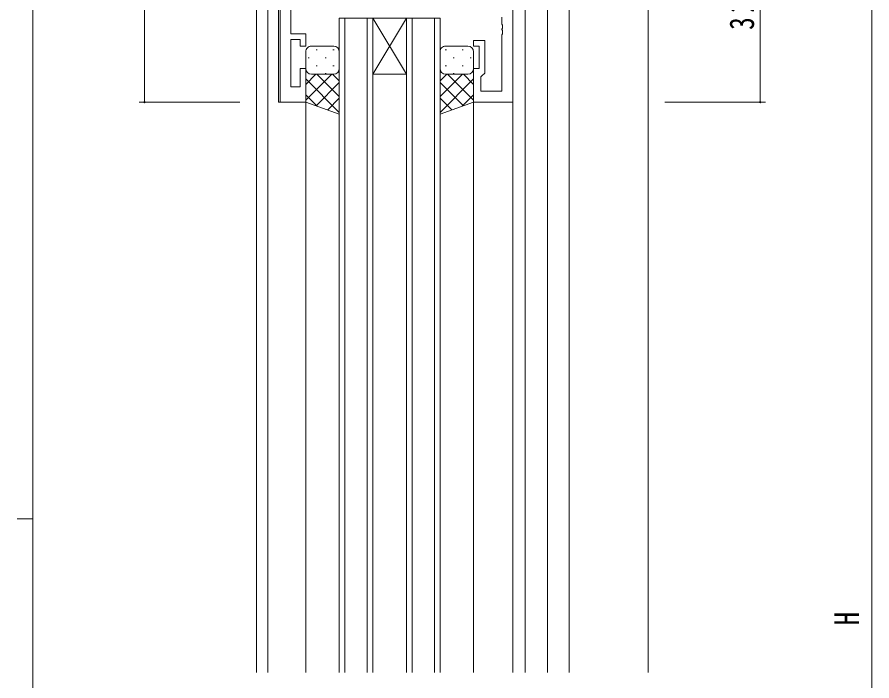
# Model space of a CAD drawing. Units: millimetres on the paper. Extents: x -397 to 397, y -282 to 282.
# Drawn here: x -396.7 to -243.9, y -12.2 to 106.5 of the extents above; entities that cross this region are included whole.
import ezdxf
from ezdxf.enums import TextEntityAlignment as Align

# ---------------------------------------------------------------- set-up
doc = ezdxf.new("R2010")
doc.units = ezdxf.units.MM
doc.linetypes.add('USER3', pattern=[15, 10, -1, 1, -1, 1, -1])
for name, color, linetype, lineweight in [('0-1_YKK_ZWAK', 7, 'Continuous', 18), ('0-3_YKK_11', 7, 'Continuous', 18), ('0-4_YKK_12', 2, 'Continuous', 18), ('0-5_YKK_13', 4, 'Continuous', 18), ('0-6_YKK_D', 6, 'Continuous', 18)]:
    doc.layers.add(name, color=color, linetype=linetype, lineweight=lineweight)
doc.styles.add('ＭＳ ゴシック', font='')
doc.styles.get('ＭＳ ゴシック').set_extended_font_data('MS Gothic')

msp = doc.modelspace()

# ---------------------------------------------------------------- linework, layer by layer
at = {"layer": '0-1_YKK_ZWAK'}
for p, q in [((-393.908, -245.688), (-393.908, 279.312)), ((-396.708, 16.812), (-393.908, 16.812))]:
    msp.add_line(p, q, dxfattribs=at)
at = {"layer": '0-3_YKK_11'}
for p, q in [((-349.708, 143.312), (-349.708, 91.312)), ((-308.108, 109.312), (-308.108, 91.312)), ((-347.778, 103.512), (-347.778, 108.354)), ((-310.038, 105.271), (-310.038, 106.512)), ((-309.918, 105.087), (-310.038, 105.271)), ((-310.038, 104.354), (-309.918, 104.537)), ((-310.038, 104.271), (-310.038, 104.354)), ((-309.918, 104.087), (-310.038, 104.271)), ((-309.918, 104.537), (-309.918, 105.087)), ((-309.918, 103.537), (-309.918, 104.087)), ((-345.108, 103.512), (-347.778, 103.512)), ((-347.778, 102.512), (-346.108, 102.512)), ((-347.778, 94.012), (-347.778, 102.512)), ((-346.108, 102.512), (-346.108, 101.312)), ((-345.108, 101.312), (-345.108, 103.512)), ((-310.038, 103.354), (-309.918, 103.537)), ((-310.038, 93.242), (-310.038, 103.354)), ((-346.108, 101.312), (-345.108, 101.312)), ((-315.108, 102.312), (-313.108, 102.312)), ((-314.108, 97.312), (-314.108, 101.312)), ((-313.108, 102.312), (-313.108, 96.512)), ((-345.108, 97.312), (-346.108, 97.312)), ((-345.108, 91.312), (-345.108, 97.312)), ((-315.108, 97.312), (-314.108, 97.312)), ((-315.108, 91.312), (-315.108, 97.312)), ((-313.108, 96.512), (-313.608, 96.012)), ((-313.608, 96.012), (-313.808, 95.812)), ((-313.808, 95.812), (-313.808, 93.242)), ((-313.808, 93.242), (-310.038, 93.242)), ((-349.708, 91.312), (-345.108, 91.312)), ((-308.108, 91.312), (-315.108, 91.312))]:
    msp.add_line(p, q, dxfattribs=at)
for points in [[(-314.108, 101.312), (-315.108, 101.312), (-315.108, 102.312)], [(-346.108, 97.312), (-346.108, 94.012), (-347.778, 94.012)]]:
    msp.add_lwpolyline(points, dxfattribs=at)
at = {"layer": '0-4_YKK_12'}
for p, q in [((-283.908, 179.312), (-283.908, -10.688)), ((-353.908, 146.985), (-353.908, -10.688)), ((-351.908, 143.312), (-351.908, -10.688)), ((-349.978, 91.312), (-349.978, 143.312)), ((-305.908, -10.688), (-305.908, 130.312)), ((-301.908, 124.312), (-301.908, -10.688)), ((-298.008, 124.312), (-298.008, -10.688)), ((-333.108, 106.312), (-339.108, 106.312)), ((-339.108, 106.312), (-339.108, -10.688)), ((-338.108, -10.688), (-338.108, 106.312)), ((-334.108, 106.312), (-334.108, -10.688)), ((-333.108, 106.312), (-327.108, 106.312)), ((-333.108, -10.688), (-333.108, 106.312)), ((-327.108, 106.312), (-333.108, 96.312)), ((-333.108, 106.312), (-327.108, 96.312)), ((-321.108, 106.312), (-327.108, 106.312)), ((-327.108, 106.312), (-327.108, -10.688)), ((-326.108, -10.688), (-326.108, 106.312)), ((-322.108, 106.312), (-322.108, -10.688)), ((-321.108, -10.688), (-321.108, 106.312)), ((-333.108, 96.312), (-327.108, 96.312)), ((-315.108, -10.688), (-315.108, 91.812)), ((-345.108, 91.312), (-349.978, 91.312)), ((-345.108, -10.688), (-345.108, 91.312)), ((-308.108, -10.688), (-308.108, 91.312))]:
    msp.add_line(p, q, dxfattribs=at)
at = {"layer": '0-5_YKK_13'}
for p, q in [((-340.108, 101.312), (-344.108, 101.312)), ((-320.108, 101.312), (-316.108, 101.312)), ((-345.108, 100.312), (-345.108, 97.312)), ((-339.108, 97.312), (-339.108, 100.312)), ((-321.108, 97.312), (-321.108, 100.312)), ((-315.108, 100.312), (-315.108, 97.312)), ((-345.108, 91.312), (-345.108, 97.312)), ((-344.108, 96.312), (-340.108, 96.312)), ((-344.108, 96.312), (-340.508, 96.312)), ((-339.108, 97.312), (-339.108, 89.169)), ((-321.108, 97.312), (-321.108, 89.169)), ((-316.108, 96.312), (-320.108, 96.312)), ((-315.108, 91.312), (-315.108, 97.312)), ((-339.108, 89.169), (-345.108, 91.312)), ((-321.108, 89.169), (-315.108, 91.312))]:
    msp.add_line(p, q, dxfattribs=at)
at = {"layer": '0-5_YKK_13', "linetype": 'USER3'}
for p, q in [((-343.273, 100.647), (-343.073, 100.647)), ((-340.243, 100.647), (-340.043, 100.647)), ((-319.973, 100.647), (-320.173, 100.647)), ((-316.943, 100.647), (-317.143, 100.647)), ((-344.688, 99.232), (-344.488, 99.232)), ((-343.273, 97.817), (-343.073, 97.817)), ((-341.658, 99.232), (-341.458, 99.232)), ((-340.243, 97.817), (-340.043, 97.817)), ((-319.973, 97.817), (-320.173, 97.817)), ((-318.558, 99.232), (-318.758, 99.232)), ((-316.943, 97.817), (-317.143, 97.817)), ((-315.528, 99.232), (-315.728, 99.232)), ((-345.108, 97.31), (-345.108, 97.31)), ((-345.108, 94.482), (-343.278, 96.312)), ((-345.108, 91.653), (-340.449, 96.312)), ((-344.523, 96.402), (-344.488, 96.402)), ((-339.108, 92.293), (-343.127, 96.312)), ((-341.658, 96.402), (-341.458, 96.402)), ((-339.108, 95.122), (-340.299, 96.312)), ((-321.108, 95.122), (-319.918, 96.312)), ((-321.108, 92.293), (-317.089, 96.312)), ((-315.108, 91.653), (-319.767, 96.312)), ((-318.558, 96.402), (-318.758, 96.402)), ((-315.108, 94.482), (-316.939, 96.312)), ((-315.694, 96.402), (-315.728, 96.402)), ((-315.108, 97.31), (-315.108, 97.31)), ((-339.108, 89.465), (-345.108, 95.465)), ((-343.275, 90.658), (-339.108, 94.825)), ((-321.108, 89.465), (-315.108, 95.465)), ((-316.941, 90.658), (-321.108, 94.825)), ((-343.049, 90.577), (-345.108, 92.636)), ((-341.191, 89.913), (-339.108, 91.997)), ((-319.025, 89.913), (-321.108, 91.997)), ((-317.168, 90.577), (-315.108, 92.636))]:
    msp.add_line(p, q, dxfattribs=at)
at = {"layer": '0-5_YKK_13'}
for centre, start, end in [((-344.108, 100.312), 90.0001, 180.0001), ((-340.108, 100.312), 0.0001, 90.0001), ((-320.108, 100.312), 89.9999, 179.9999), ((-316.108, 100.312), 359.9999, 89.9999), ((-344.108, 97.312), 180.0001, 270.0001), ((-340.108, 97.312), 270.0001, 0.0001), ((-320.108, 97.312), 179.9999, 269.9999), ((-316.108, 97.312), 269.9999, 359.9999)]:
    msp.add_arc(centre, 1, start, end, dxfattribs=at)
at = {"layer": '0-6_YKK_D'}
for p, q in [((-373.908, 143.312), (-373.908, 91.312)), ((-243.908, 142.312), (-243.908, -143.688)), ((-263.908, 123.312), (-263.908, 91.312)), ((-356.908, 91.312), (-374.908, 91.312)), ((-280.908, 91.312), (-262.908, 91.312))]:
    msp.add_line(p, q, dxfattribs=at)
for centre, start, end in [((-373.908, 91.312), 90, 270), ((-373.908, 91.312), 270, 90), ((-263.908, 91.312), 90, 270), ((-263.908, 91.312), 270, 90)]:
    msp.add_arc(centre, 0.106, start, end, dxfattribs=at)

# ---------------------------------------------------------------- texts
at = {"layer": '0-6_YKK_D', "color": 7, "style": 'ＭＳ ゴシック', "width": 0.8}
msp.add_text('H', height=4.399, rotation=90, dxfattribs=at).set_placement((-244.908, -2.235), align=Align.BOTTOM_LEFT)
at = {"layer": '0-6_YKK_D', "color": 7, "insert": (-264.908, 104.23), "char_height": 4.399, "attachment_point": 7, "rotation": 90, "style": 'ＭＳ ゴシック'}
msp.add_mtext('\\T1.37;\\W0.75;32', dxfattribs=at)

doc.saveas('drawing.dxf')
